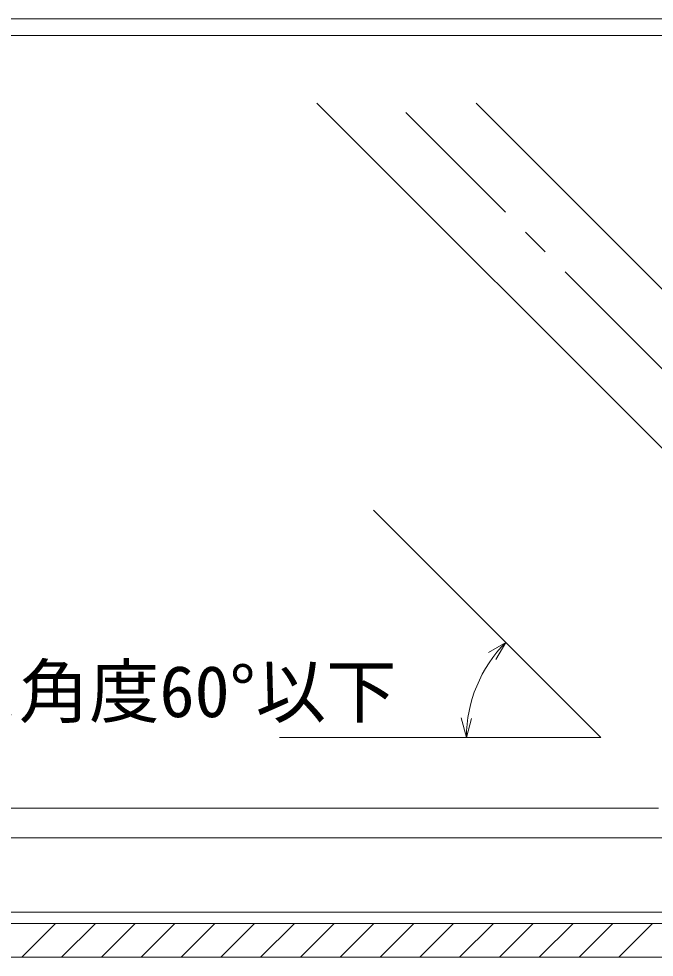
# Model space of a CAD drawing. Units: millimetres at full size, sheet at 1:10; details may follow other scales. Extents: x -2077 to 2023, y -1433 to 1417.
# Drawn here: x 591.1 to 816.8, y -1080.1 to -746.6 of the extents above; entities that cross this region are included whole.
import ezdxf
from ezdxf.enums import TextEntityAlignment as Align

# ---------------------------------------------------------------- set-up
doc = ezdxf.new("R2010")
doc.units = ezdxf.units.MM
doc.header["$LTSCALE"] = 10
doc.linetypes.add('CHAIN1', pattern=[8, 5, -1, 1, -1])
for name, color, linetype, lineweight in [('1-0_断面', 7, 'Continuous', 9), ('1-1_寸法', 7, 'Continuous', 9), ('1-2_文字', 7, 'Continuous', 9)]:
    doc.layers.add(name, color=color, linetype=linetype, lineweight=lineweight)
doc.styles.add('ＭＳ ゴシック', font='')
doc.styles.get('ＭＳ ゴシック').set_extended_font_data('MS Gothic')

msp = doc.modelspace()

# ---------------------------------------------------------------- linework, layer by layer
at = {"layer": '1-0_断面'}
for p, q in [((862.97, -942.57), (696.99, -776.58)), ((891.25, -914.28), (753.55, -776.58)), ((3.13, -1027.09), (818.4, -1027.09)), ((3.1, -1037.69), (1813.19, -1037.69)), ((1870.19, -1064.09), (-73.06, -1064.09)), ((1870.19, -1068.09), (-73.06, -1068.09)), ((592.14, -1080.09), (604.14, -1068.09)), ((595.49, -1068.14), (595.53, -1068.09)), ((606.28, -1080.09), (618.28, -1068.09)), ((620.42, -1080.09), (632.42, -1068.09)), ((634.56, -1080.09), (646.56, -1068.09)), ((648.71, -1080.09), (660.71, -1068.09)), ((662.85, -1080.09), (674.85, -1068.09)), ((676.99, -1080.09), (688.99, -1068.09)), ((691.13, -1080.09), (703.13, -1068.09)), ((705.27, -1080.09), (717.27, -1068.09)), ((719.42, -1080.09), (731.42, -1068.09)), ((733.56, -1080.09), (745.56, -1068.09)), ((747.7, -1080.09), (759.7, -1068.09)), ((751.05, -1068.14), (751.1, -1068.09)), ((761.84, -1080.09), (773.84, -1068.09)), ((775.99, -1080.09), (787.99, -1068.09)), ((790.13, -1080.09), (802.13, -1068.09)), ((804.27, -1080.09), (816.27, -1068.09)), ((1870.19, -1080.09), (-73.06, -1080.09))]:
    msp.add_line(p, q, dxfattribs=at)
at = {"layer": '1-0_断面', "color": 4, "linetype": 'CHAIN1'}
msp.add_line((877.11, -928.42), (725.27, -776.58), dxfattribs=at)
at = {"layer": '1-1_寸法'}
for p, q in [((485.3, -746.56), (1335.5, -746.56)), ((480.7, -752.56), (1330.9, -752.56))]:
    msp.add_line(p, q, dxfattribs=at)
at = {"layer": '1-2_文字'}
for p, q in [((797.89, -1001.99), (717.12, -921.23)), ((764.1, -968.21), (757.97, -971.75)), ((764.1, -968.21), (760.58, -974.32)), ((750.11, -1001.99), (748.25, -995.03)), ((750.11, -1001.99), (751.91, -995.29)), ((797.89, -1001.99), (683.67, -1001.99))]:
    msp.add_line(p, q, dxfattribs=at)
msp.add_arc((797.89, -1001.99), 47.77, 135, 180, dxfattribs=at)

# ---------------------------------------------------------------- texts
at = {"layer": '1-2_文字', "style": 'ＭＳ ゴシック'}
msp.add_text('ブレース角度60°以下', height=18.33, dxfattribs=at).set_placement((491.05, -1000.26), align=Align.BOTTOM_LEFT)

doc.saveas('drawing.dxf')
